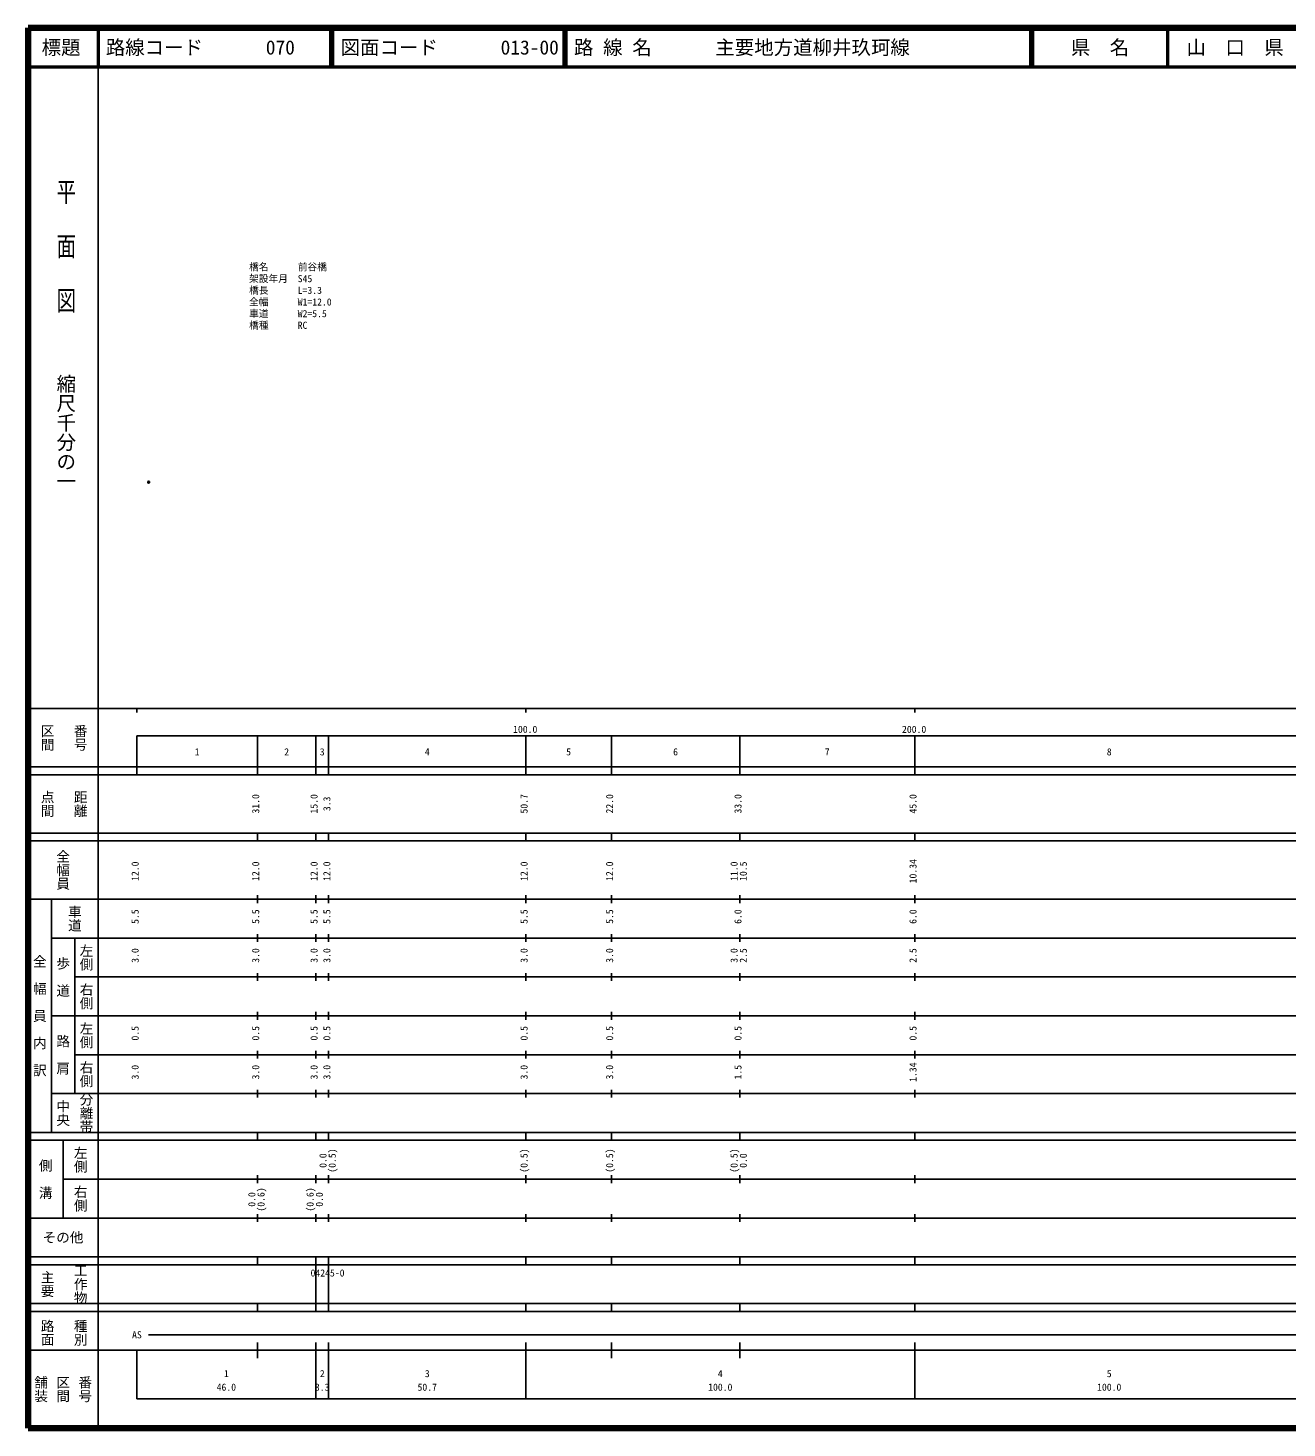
# Model space of a CAD drawing. Units: millimetres on the paper. Extents: x 40 to 680, y 20 to 380.
# Drawn here: x 40 to 363.7, y 20 to 380 of the extents above; entities that cross this region are included whole.
import ezdxf
from ezdxf.enums import TextEntityAlignment as Align

# ---------------------------------------------------------------- set-up
doc = ezdxf.new("R2010")
doc.units = ezdxf.units.MM
doc.header["$PDMODE"] = 32
doc.header["$PDSIZE"] = 0.5
for name, color, linetype in [('M-OTRS', 6, 'Continuous'), ('M-STR-HTXT', 7, 'Continuous'), ('M-TTL-TXT', 7, 'Continuous')]:
    doc.layers.add(name, color=color, linetype=linetype)
for name, color, linetype, lineweight in [('M-TTL', 2, 'Continuous', 140), ('M-TTL-BAND', 7, 'Continuous', 25), ('M-TTL-LINE', 7, 'Continuous', 50)]:
    doc.layers.add(name, color=color, linetype=linetype, lineweight=lineweight)
doc.styles.add('@ＭＳ ゴシック', font='')
doc.styles.add('ＭＳ ゴシック', font='')
doc.styles.get('@ＭＳ ゴシック').set_extended_font_data('@MS Gothic')
doc.styles.get('ＭＳ ゴシック').set_extended_font_data('MS Gothic')

msp = doc.modelspace()

# ---------------------------------------------------------------- linework, layer by layer
at = {"layer": 'M-OTRS'}
msp.add_point((71.024, 263.206), dxfattribs=at)
at = {"layer": 'M-TTL'}
for p, q in [((40, 380), (40, 20)), ((680, 380), (40, 380)), ((40, 20), (680, 20))]:
    msp.add_line(p, q, dxfattribs=at)
at = {"layer": 'M-TTL-BAND'}
for p, q in [((58, 370), (58, 20)), ((40, 205), (579, 205)), ((68, 205), (68, 204)), ((168, 205), (168, 204)), ((268, 205), (268, 204)), ((68, 198), (579, 198)), ((68, 198), (68, 188)), ((99, 188), (99, 198)), ((114, 188), (114, 198)), ((117.3, 188), (117.3, 198)), ((168, 188), (168, 198)), ((190, 188), (190, 198)), ((223, 188), (223, 198)), ((268, 188), (268, 198)), ((40, 190), (579, 190)), ((40, 188), (579, 188)), ((40, 173), (579, 173)), ((99, 171), (99, 173)), ((114, 171), (114, 173)), ((117.3, 171), (117.3, 173)), ((168, 171), (168, 173)), ((190, 171), (190, 173)), ((223, 171), (223, 173)), ((268, 171), (268, 173)), ((40, 171), (579, 171)), ((40, 156), (579, 156)), ((46, 96), (46, 156)), ((99, 155), (99, 157)), ((114, 155), (114, 157)), ((117.3, 155), (117.3, 157)), ((168, 155), (168, 157)), ((190, 155), (190, 157)), ((223, 155), (223, 157)), ((268, 155), (268, 157)), ((46, 146), (579, 146)), ((52, 146), (52, 106)), ((99, 145), (99, 147)), ((114, 145), (114, 147)), ((117.3, 145), (117.3, 147)), ((168, 145), (168, 147)), ((190, 145), (190, 147)), ((223, 145), (223, 147)), ((268, 145), (268, 147)), ((99, 135), (99, 137)), ((114, 135), (114, 137)), ((117.3, 135), (117.3, 137)), ((168, 135), (168, 137)), ((190, 135), (190, 137)), ((223, 135), (223, 137)), ((268, 135), (268, 137)), ((52, 136), (579, 136)), ((46, 126), (579, 126)), ((99, 125), (99, 127)), ((114, 125), (114, 127)), ((117.3, 125), (117.3, 127)), ((168, 125), (168, 127)), ((190, 125), (190, 127)), ((223, 125), (223, 127)), ((268, 125), (268, 127)), ((52, 116), (579, 116)), ((99, 115), (99, 117)), ((114, 115), (114, 117)), ((117.3, 115), (117.3, 117)), ((168, 115), (168, 117)), ((190, 115), (190, 117)), ((223, 115), (223, 117)), ((268, 115), (268, 117)), ((46, 106), (579, 106)), ((99, 105), (99, 107)), ((114, 105), (114, 107)), ((117.3, 105), (117.3, 107)), ((168, 105), (168, 107)), ((190, 105), (190, 107)), ((223, 105), (223, 107)), ((268, 105), (268, 107)), ((40, 96), (579, 96)), ((40, 94), (579, 94)), ((49, 94), (49, 74)), ((99, 94), (99, 96)), ((114, 94), (114, 96)), ((117.3, 94), (117.3, 96)), ((168, 94), (168, 96)), ((190, 94), (190, 96)), ((223, 94), (223, 96)), ((268, 94), (268, 96)), ((49, 84), (579, 84)), ((99, 83), (99, 85)), ((114, 83), (114, 85)), ((117.3, 83), (117.3, 85)), ((168, 83), (168, 85)), ((190, 83), (190, 85)), ((223, 83), (223, 85)), ((268, 83), (268, 85)), ((40, 74), (579, 74)), ((99, 73), (99, 75)), ((114, 73), (114, 75)), ((117.3, 73), (117.3, 75)), ((168, 73), (168, 75)), ((190, 73), (190, 75)), ((223, 73), (223, 75)), ((268, 73), (268, 75)), ((40, 64), (579, 64)), ((40, 62), (579, 62)), ((99, 62), (99, 64)), ((114, 62), (114, 64)), ((114, 52), (114, 62)), ((117.3, 62), (117.3, 64)), ((117.3, 52), (117.3, 62)), ((168, 62), (168, 64)), ((190, 62), (190, 64)), ((223, 62), (223, 64)), ((268, 62), (268, 64)), ((40, 52), (579, 52)), ((99, 50), (99, 52)), ((114, 50), (114, 52)), ((117.3, 50), (117.3, 52)), ((168, 50), (168, 52)), ((190, 50), (190, 52)), ((223, 50), (223, 52)), ((268, 50), (268, 52)), ((40, 50), (579, 50)), ((71, 44), (565, 44)), ((40, 40), (579, 40)), ((68, 40), (68, 27.5)), ((99, 38), (99, 42)), ((114, 27.5), (114, 42)), ((117.3, 27.5), (117.3, 42)), ((168, 27.5), (168, 42)), ((190, 38), (190, 42)), ((223, 38), (223, 42)), ((268, 27.5), (268, 42)), ((68, 27.5), (579, 27.5))]:
    msp.add_line(p, q, dxfattribs=at)
at = {"layer": 'M-TTL-LINE'}
for p, q in [((58, 380), (58, 370)), ((117.75, 380), (117.75, 370)), ((118.25, 380), (118.25, 370)), ((177.75, 380), (177.75, 370)), ((178.25, 380), (178.25, 370)), ((297.75, 380), (297.75, 370)), ((298.25, 380), (298.25, 370)), ((333, 380), (333, 370)), ((40, 370), (680, 370))]:
    msp.add_line(p, q, dxfattribs=at)

# ---------------------------------------------------------------- texts
at = {"layer": 'M-STR-HTXT', "style": 'ＭＳ ゴシック'}
for s, p in [('橋名\u3000\u3000\u3000前谷橋', (96.845, 317.092)), ('橋長\u3000\u3000\u3000L=3.3', (96.845, 311.092)), ('架設年月\u3000S45', (96.845, 314.092)), ('全幅\u3000\u3000\u3000W1=12.0', (96.845, 308.092)), ('車道\u3000\u3000\u3000W2=5.5', (96.845, 305.092)), ('橋種\u3000\u3000\u3000RC', (96.845, 302.092))]:
    msp.add_text(s, height=1.833, dxfattribs=at).set_placement(p, align=Align.BOTTOM_LEFT)
at = {"layer": 'M-TTL-BAND', "style": '@ＭＳ ゴシック', "width": 1.4}
msp.add_text('平  面  図', height=3.666, rotation=270, dxfattribs=at).set_placement((49.777, 306.475), align=Align.MIDDLE_RIGHT)
at = {"layer": 'M-TTL-BAND', "style": '@ＭＳ ゴシック'}
msp.add_text('縮尺千分の一', height=3.666, rotation=270, dxfattribs=at).set_placement((49.777, 261.03), align=Align.MIDDLE_RIGHT)
for s, p in [('区間', (45, 197.5)), ('番号', (53.5, 197.5)), ('点間', (45, 180.5)), ('距離', (53.5, 180.5)), ('全幅員', (49, 163.5)), ('車道', (52, 151)), ('左側', (55, 141)), ('全\u3000幅\u3000員\u3000内\u3000訳', (43, 126)), ('歩\u3000道', (49, 136)), ('右側', (55, 131)), ('左側', (55, 121)), ('路\u3000肩', (49, 116)), ('右側', (55, 111)), ('分離帯', (55, 101)), ('中央', (49, 101)), ('左側', (53.5, 89)), ('側\u3000溝', (44.5, 84)), ('右側', (53.5, 79)), ('工作物', (53.5, 57)), ('主要', (45, 57)), ('路面', (45, 44.5)), ('種別', (53.5, 44.5)), ('舗装', (43.333, 30)), ('区間', (49, 30)), ('番号', (54.667, 30))]:
    msp.add_text(s, height=2.566, rotation=270, dxfattribs=at).set_placement(p, align=Align.MIDDLE_CENTER)
at = {"layer": 'M-TTL-BAND', "style": 'ＭＳ ゴシック'}
for s, p in [('100.0', (167.844, 198.195)), ('200.0', (267.844, 198.195)), ('1', (83.5, 192.405)), ('2', (106.5, 192.405)), ('3', (115.65, 192.405)), ('4', (142.65, 192.405)), ('5', (179, 192.405)), ('6', (206.5, 192.405)), ('7', (245.5, 192.405)), ('8', (318, 192.405)), ('AS', (68, 42.5)), ('1', (91, 32.523)), ('2', (115.65, 32.523)), ('3', (142.65, 32.523)), ('4', (218, 32.523)), ('5', (318, 32.523)), ('46.0', (91, 29.033)), ('3.3', (115.65, 29.033)), ('50.7', (142.65, 29.033)), ('100.0', (218, 29.033)), ('100.0', (318, 29.033))]:
    msp.add_text(s, height=1.833, dxfattribs=at).set_placement(p, align=Align.BOTTOM_CENTER)
for s, p in [('31.0', (100, 180.5)), ('15.0', (115, 180.5)), ('3.3', (118.3, 180.5)), ('50.7', (169, 180.5)), ('22.0', (191, 180.5)), ('33.0', (224, 180.5)), ('45.0', (269, 180.5)), ('10.34', (269, 163.174)), ('12.0', (69, 163.174)), ('12.0', (100, 163.174)), ('12.0', (115, 163.174)), ('12.0', (118.3, 163.174)), ('12.0', (169, 163.174)), ('12.0', (191, 163.174)), ('11.0', (223, 163.174)), ('10.5', (225.37, 163.174)), ('5.5', (69, 151.5)), ('5.5', (100, 151.5)), ('5.5', (115, 151.5)), ('5.5', (118.3, 151.5)), ('5.5', (169, 151.5)), ('5.5', (191, 151.5)), ('6.0', (224, 151.5)), ('6.0', (269, 151.5)), ('3.0', (69, 141.5)), ('3.0', (100, 141.5)), ('3.0', (115, 141.5)), ('3.0', (118.3, 141.5)), ('3.0', (169, 141.5)), ('3.0', (191, 141.5)), ('3.0', (223, 141.5)), ('2.5', (225.37, 141.5)), ('2.5', (269, 141.5)), ('0.5', (69, 121.5)), ('0.5', (100, 121.5)), ('0.5', (115, 121.5)), ('0.5', (118.3, 121.5)), ('0.5', (169, 121.5)), ('0.5', (191, 121.5)), ('0.5', (224, 121.5)), ('0.5', (269, 121.5)), ('3.0', (69, 111.5)), ('3.0', (100, 111.5)), ('3.0', (115, 111.5)), ('3.0', (118.3, 111.5)), ('3.0', (169, 111.5)), ('3.0', (191, 111.5)), ('1.5', (224, 111.5)), ('1.34', (269, 111.5)), ('0.0', (117.3, 88.764)), ('(0.5)', (119.67, 88.764)), ('(0.5)', (169, 88.764)), ('(0.5)', (191, 88.764)), ('(0.5)', (223, 88.764)), ('0.0', (225.37, 88.764)), ('0.0', (99, 78.764)), ('(0.6)', (101.37, 78.764)), ('(0.6)', (114, 78.764)), ('0.0', (116.37, 78.764))]:
    msp.add_text(s, height=1.833, rotation=90, dxfattribs=at).set_placement(p, align=Align.BOTTOM_CENTER)
msp.add_text('その他', height=2.566, dxfattribs=at).set_placement((49, 69), align=Align.MIDDLE_CENTER)
msp.add_text('04245-0', height=1.833, dxfattribs=at).set_placement((112.653, 58.405), align=Align.BOTTOM_LEFT)
at = {"layer": 'M-TTL-TXT', "style": 'ＭＳ ゴシック'}
for s, p in [('標題', (48.5, 375)), ('県\u3000名', (315.625, 375)), ('山\u3000口\u3000県', (350.375, 375))]:
    msp.add_text(s, height=3.666, dxfattribs=at).set_placement(p, align=Align.MIDDLE_CENTER)
for s, p in [('路線コード', (60, 375)), ('070', (101.142, 375)), ('070', (101.142, 375)), ('070', (101.142, 375)), ('図面コード', (120.38, 375)), ('013-00', (161.521, 375)), ('路 線 名', (180.38, 375)), ('主要地方道柳井玖珂線', (216.734, 375))]:
    msp.add_text(s, height=3.666, dxfattribs=at).set_placement(p, align=Align.MIDDLE_LEFT)

doc.saveas('drawing.dxf')
